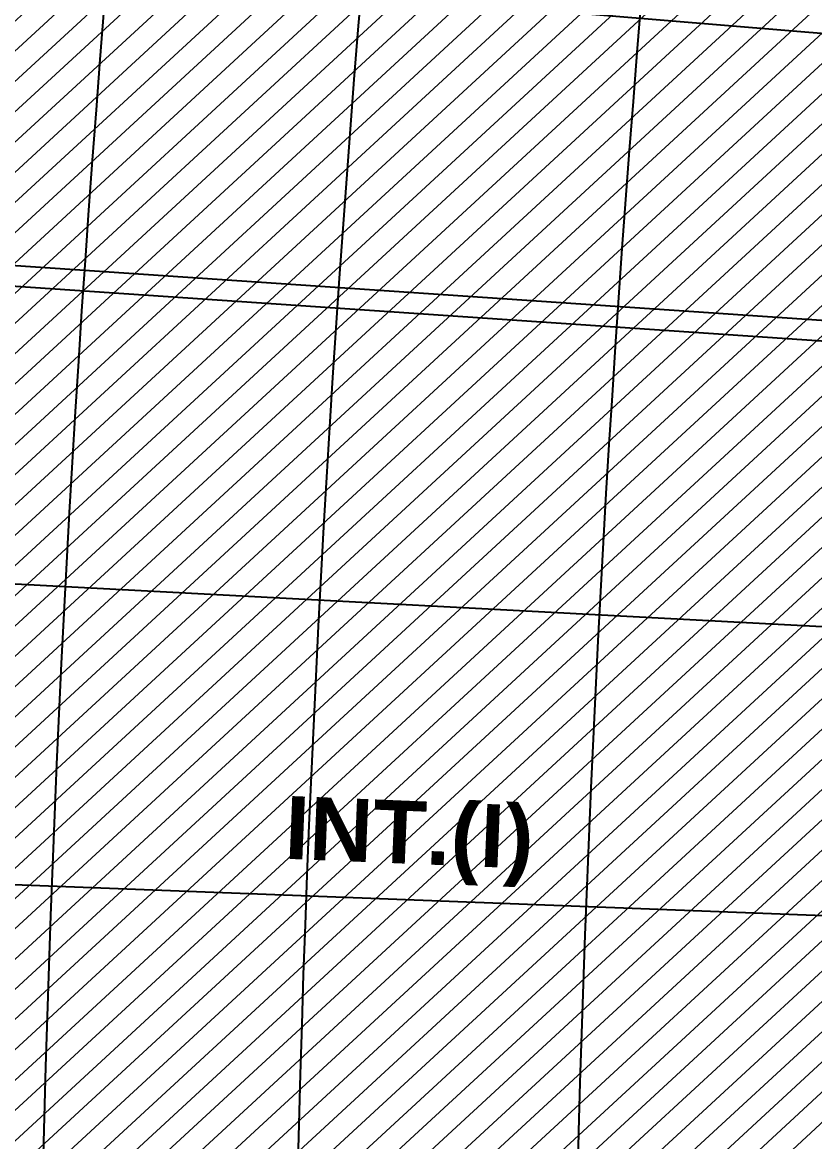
# Model space of a CAD drawing. Extents: x -678889171 to 586587, y -792238163 to 335485.
# Drawn here: x -678760152 to -678734967, y -792032025 to -791996453 of the extents above; entities that cross this region are included whole.
import ezdxf
from ezdxf.enums import TextEntityAlignment as Align

# ---------------------------------------------------------------- set-up
doc = ezdxf.new("R2010")
doc.units = 0
doc.header["$MEASUREMENT"] = 0
for name, color, linetype in [('A-FLOR-PATT', 252, 'Continuous'), ('A-SITE-PATT', 252, 'Continuous'), ('A-WALL', 252, 'Continuous')]:
    doc.layers.add(name, color=color, linetype=linetype)
for name, color, linetype, lineweight in [('BASEMENT3 LAYOUT$0$HATCH11', 252, 'Continuous', 15), ('BASEMENT3 LAYOUT$0$HATCH12', 252, 'Continuous', 15), ('BASEMENT3 LAYOUT$0$HATCH2', 252, 'Continuous', 15)]:
    doc.layers.add(name, color=color, linetype=linetype, lineweight=lineweight)
doc.styles.add('BASEMENT3 LAYOUT$0$EN-SB', font='swissb.ttf')
doc.styles.add('Ground floor Towers$0$$Bas01-Rname$0$EN-SC', font='swissc.ttf')
doc.styles.add('Ground floor Towers$0$$Bas01-Rname$0$EN-SCL', font='swisscl.ttf')
doc.styles.add('Ground floor Towers$0$04-Ground Floor$0$V2-lower ground$0$LEVEL  FOR LICENSE LOWER GR$0$$LG- LEVEL$0$AR-SR', font='sarb.shx')

# ---------------------------------------------------------------- blocks, each defined once
blk = doc.blocks.new('A$C61C61320')
at = {"layer": 'BASEMENT3 LAYOUT$0$HATCH11'}
h = blk.add_hatch(dxfattribs=at)
h.set_pattern_fill('JIS_WOOD', color=256, scale=1000, style=0)
h.set_pattern_definition([(45, (-55979.95959305647, -92778.05480168064), (-499.9999991609842, 499.9999991609843), [])])
edge = h.paths.add_edge_path()
edge.add_line((-21467.74319023453, -134455.7384705361), (-52625.22989511769, -137297.8907696561))
edge.add_arc((469730.797268165, -78930.5305383486), 525606.8567419754, 175.7647423383216, 186.3757064635938, ccw=False)
edge.add_arc((-39265.1562679424, -44102.43736154633), 15691.08979022459, 0.9729785529091828, 165.2727067888424, ccw=False)
edge.add_arc((542230.0773749191, -76004.92878418005), 566720.1514529854, 176.7459500062832, 185.9199427217102)
at = {"layer": 'BASEMENT3 LAYOUT$0$HATCH2'}
h = blk.add_hatch(dxfattribs=at)
h.set_pattern_fill('JIS_WOOD', color=256, scale=1000, style=0)
h.set_pattern_definition([(45, (-845211.5632561638, -471074.8112416068), (-499.9999991609842, 499.9999991609843), [])])
edge = h.paths.add_edge_path()
edge.add_line((-87728.88771757309, -14436.92520058164), (11085.99286301623, -14077.61977391216))
edge.add_line((11085.9928630162, -14077.61977391216), (11086.00013759563, -61296.12011963065))
edge.add_line((11086.00013759569, -61296.12011963065), (-23868.16462742418, -60220.57708285929))
edge.add_line((-23868.16462742421, -60220.57708285929), (-23388.15647815715, -47455.2645226442))
edge.add_arc((-38984.06513334403, -44366.02445463254), 15898.9235792472, 348.7958745272753, 525.9866040010601)
edge.add_line((-54409.82303213701, -40516.12001080933), (-55179.78612954497, -49076.3717473704))
edge.add_line((-55179.78612954495, -49076.3717473704), (-87616.00626249687, -47227.09333388295))
edge.add_line((-87616.00626249681, -47227.09333388295), (-87728.88771757303, -14436.92520058164))
at = {"layer": 'BASEMENT3 LAYOUT$0$HATCH12', "style": 'BASEMENT3 LAYOUT$0$EN-SB'}
blk.add_text('INT.(I)', height=2000, dxfattribs=at).set_placement((-42217.14307728724, -84289.26141337975))
blk = doc.blocks.new('2')
at = {"layer": 'BASEMENT3 LAYOUT$0$HATCH12', "style": 'BASEMENT3 LAYOUT$0$EN-SB'}
blk.add_text('INT.(I)', height=2000, dxfattribs=at).set_placement((75703.71322430612, 147908.0992912516))
blk = doc.blocks.new('GR')
at = {"layer": 'A-FLOR-PATT'}
for p, q in [((113795, 187765), (33653.03965827078, 191153.1554926011)), ((106874.8408067953, 179631.7983974313), (33289.12760127243, 181633.8713096758)), ((106856.9589108514, 178979.7248944304), (33269.81960558624, 180984.3580870469)), ((113325, 170505), (33067.9679860475, 171485.5561112404)), ((113440, 162080), (33017.03360092768, 161882.0966683505))]:
    blk.add_line(p, q, dxfattribs=at)
for centre, radius, start, end in [((687279.656740699, 163488.6097753342), 649022.5456272444, 169.8809308091749, 188.016783999427), ((687279.656740699, 163488.6097753342), 640922.5456272444, 169.8809308091749, 188.016783999427), ((687279.656740699, 163488.6097753342), 632022.5456272444, 169.8809308091749, 188.016783999427), ((632160.654919429, 163506.251165366), 605195.8226879981, 171.0737824436527, 190.1263033448895), ((632160.6549194276, 163506.2511653661), 599695.8226879967, 171.0616030214717, 190.2201678661017), ((632160.6549194327, 163506.2511653659), 599145.8226880017, 171.0631954506245, 190.2296506374575)]:
    blk.add_arc(centre, radius, start, end, dxfattribs=at)
at = {"layer": 'A-FLOR-PATT', "style": 'Ground floor Towers$0$04-Ground Floor$0$V2-lower ground$0$LEVEL  FOR LICENSE LOWER GR$0$$LG- LEVEL$0$AR-SR', "flags": 12}
for tag, p in [('L', (30296.07288644527, 72859.53473235783)), ('P', (30237.50458115668, 72203.99769414036))]:
    blk.add_attdef(tag, text='', height=500, dxfattribs=at).set_placement(p, align=Align.RIGHT)
at = {"layer": 'A-FLOR-PATT'}
for tag, p, height, style in [('N', (85492.25876324323, 56633.4995742733), 250, 'Ground floor Towers$0$$Bas01-Rname$0$EN-SC'), ('N', (89389.48149106537, 56633.4995742733), 250, 'Ground floor Towers$0$$Bas01-Rname$0$EN-SC'), ('N', (94597.61363499537, 56633.4995742733), 250, 'Ground floor Towers$0$$Bas01-Rname$0$EN-SC'), ('SN', (85299.47460008037, 56025.08594095582), 200, 'Ground floor Towers$0$$Bas01-Rname$0$EN-SCL'), ('AN', (85922.66280553787, 56313.08159666645), 200, 'Ground floor Towers$0$$Bas01-Rname$0$EN-SCL'), ('F', (85927.04975899268, 56008.67972904726), 200, 'Ground floor Towers$0$$Bas01-Rname$0$EN-SCL'), ('SN', (89196.69732790251, 56025.08594095582), 200, 'Ground floor Towers$0$$Bas01-Rname$0$EN-SCL'), ('AN', (89819.88553336001, 56313.08159666645), 200, 'Ground floor Towers$0$$Bas01-Rname$0$EN-SCL'), ('F', (89824.27248681482, 56008.67972904726), 200, 'Ground floor Towers$0$$Bas01-Rname$0$EN-SCL'), ('SN', (94404.82947183252, 56025.08594095582), 200, 'Ground floor Towers$0$$Bas01-Rname$0$EN-SCL'), ('AN', (95028.01767729002, 56313.08159666645), 200, 'Ground floor Towers$0$$Bas01-Rname$0$EN-SCL'), ('F', (95032.40463074483, 56008.67972904726), 200, 'Ground floor Towers$0$$Bas01-Rname$0$EN-SCL')]:
    blk.add_attdef(tag, p, '', height=height, dxfattribs=dict(at, style=style))
at = {"layer": 'A-FLOR-PATT', "style": 'Ground floor Towers$0$$Bas01-Rname$0$EN-SCL', "width": 0.8}
for p in [(85305.16036184286, 56295.1433535593), (89202.383089665, 56295.1433535593), (94410.51523359501, 56295.1433535593)]:
    blk.add_attdef('FN', p, '', height=250, dxfattribs=at)

msp = doc.modelspace()

# ---------------------------------------------------------------- block references
at = {"layer": 'A-SITE-PATT', "rotation": 357.6731745000001}
for name, p in [('2', (-678833487.1858103, -792167746.3685482, -212772)), ('A$C61C61320', (-678706236.4347705, -791940527.995869, -212772))]:
    msp.add_blockref(name, p, dxfattribs=at)

# ---------------------------------------------------------------- next in the draw order: block references
at = {"layer": 'A-WALL', "rotation": 357.6731745000001}
msp.add_blockref('GR', (-678804025.0995113, -792184118.4910543, -212772), dxfattribs=at)

doc.saveas('drawing.dxf')
